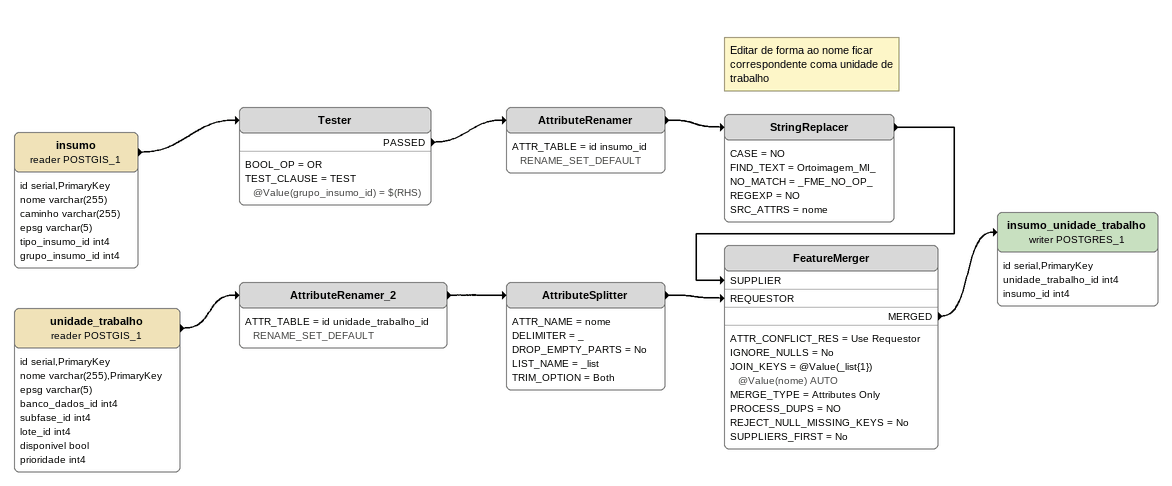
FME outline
insumo (reader POSTGIS_1)
    attributes: id serial,PrimaryKey, nome varchar(255), caminho varchar(255), epsg varchar(5), tipo_insumo_id int4, grupo_insumo_id int4
    -> Tester
Tester
    BOOL_OP = OR
    TEST_CLAUSE = TEST @Value(grupo_insumo_id) = $(RHS)
    PASSED -> AttributeRenamer
AttributeRenamer
    ATTR_TABLE = id insumo_id RENAME_SET_DEFAULT
    -> StringReplacer
Note: Editar de forma ao nome ficar correspondente coma unidade de trabalho
StringReplacer
    CASE = NO
    FIND_TEXT = Ortoimagem_MI_
    NO_MATCH = _FME_NO_OP_
    REGEXP = NO
    SRC_ATTRS = nome
    -> FeatureMerger [SUPPLIER]
unidade_trabalho (reader POSTGIS_1)
    attributes: id serial,PrimaryKey, nome varchar(255),PrimaryKey, epsg varchar(5), banco_dados_id int4, subfase_id int4, lote_id int4, disponivel bool, prioridade int4
    -> AttributeRenamer_2
AttributeRenamer_2
    ATTR_TABLE = id unidade_trabalho_id RENAME_SET_DEFAULT
    -> AttributeSplitter
AttributeSplitter
    ATTR_NAME = nome
    DELIMITER = _
    DROP_EMPTY_PARTS = No
    LIST_NAME = _list
    TRIM_OPTION = Both
    -> FeatureMerger [REQUESTOR]
FeatureMerger
    ATTR_CONFLICT_RES = Use Requestor
    IGNORE_NULLS = No
    JOIN_KEYS = @Value(_list{1}) @Value(nome) AUTO
    MERGE_TYPE = Attributes Only
    PROCESS_DUPS = NO
    REJECT_NULL_MISSING_KEYS = No
    SUPPLIERS_FIRST = No
    MERGED -> insumo_unidade_trabalho (writer POSTGRES_1)
insumo_unidade_trabalho (writer POSTGRES_1)
    attributes: id serial,PrimaryKey, unidade_trabalho_id int4, insumo_id int4
